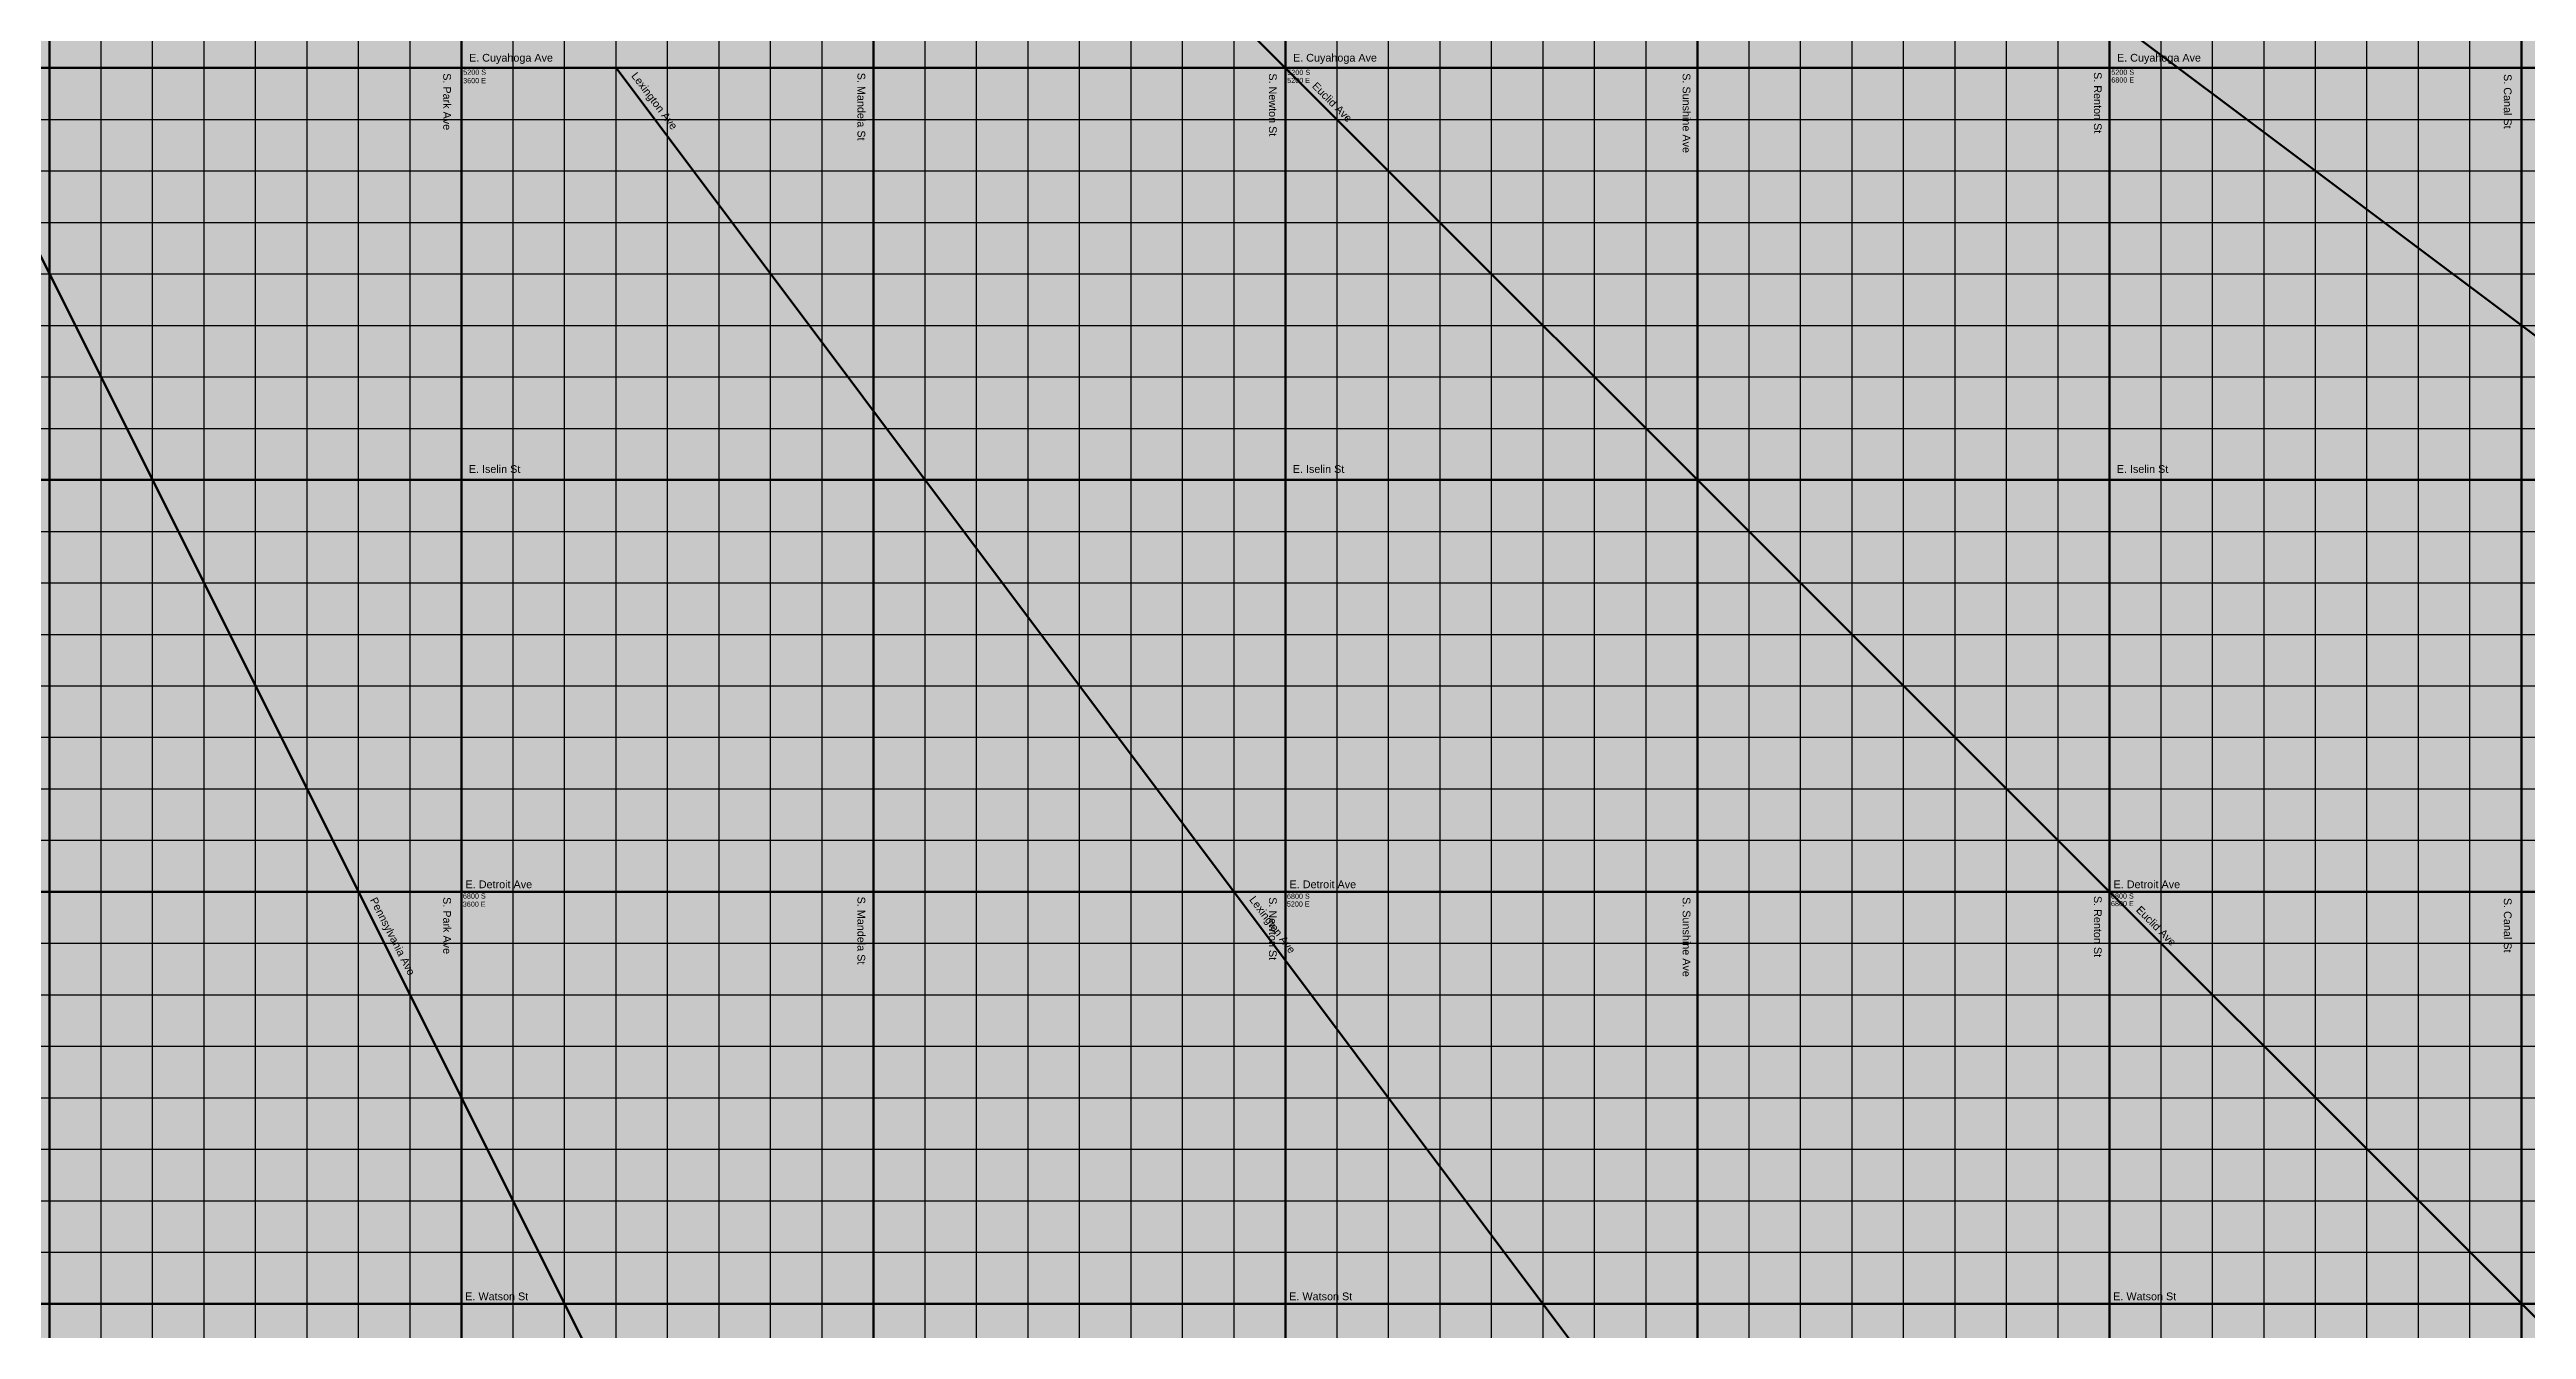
# Model space of a CAD drawing. Header units: inches. Extents: x -196 to 213, y -195 to 213.
# Drawn here: x 64 to 160.2, y -145 to -95.3 of the extents above; entities that cross this region are included whole.
import ezdxf

# ---------------------------------------------------------------- set-up
doc = ezdxf.new("R2010")
doc.units = ezdxf.units.IN
doc.header["$MEASUREMENT"] = 0
for name, color, linetype, lineweight in [('dia-major-st', 7, 'Continuous', 80), ('streets-major', 7, 'Continuous', 80), ('streets-minor', 7, 'Continuous', 30), ('text', 7, 'Continuous', 30), ('zone-mixed', 1, 'Continuous', 0)]:
    doc.layers.add(name, color=color, linetype=linetype, lineweight=lineweight)
doc.styles.get("Standard").update_dxf_attribs({"font": 'arial.ttf'})

msp = doc.modelspace()

# ---------------------------------------------------------------- hatches: boundary and pattern name
at = {"layer": 'zone-mixed', "true_color": 0xf99006, "transparency": 33554559}
h = msp.add_hatch(color=30, dxfattribs=at)
h.dxf.hatch_style = 1
h.paths.add_polyline_path([(112, 176), (48, 176), (48, 192), (32, 192), (32, 208), (-144, 208), (-144, 192), (-160, 192), (-160, 144), (-192, 144), (-192, 80), (-176, 80), (-176, 64), (-192, 64), (-192, -160), (-176, -160), (-176, -176), (-192, -176), (-192, -192), (160, -192), (160, -176), (176, -176), (176, -192), (208, -192), (208, 80), (192, 80), (192, 96), (208, 96), (208, 112), (144, 112), (144, -128), (-128, -128), (-128, 144), (112, 144)])
at = {"layer": 'zone-mixed', "transparency": 33554559}
h = msp.add_hatch(color=210, dxfattribs=at)
h.dxf.hatch_style = 1
h.paths.add_polyline_path([(144, 112), (112, 112), (112, 144), (-128, 144), (-128, -128), (144, -128)])
h.paths.add_polyline_path([(-80, -80), (-80, 96), (96, 96), (96, -80)], flags=16)
h.paths.add_polyline_path([(-48, -48), (-48, 64), (64, 64), (64, -48)], flags=0)
h.paths.add_polyline_path([(-16, -16), (-16, 32), (32, 32), (32, -16)], flags=0)
h.paths.add_polyline_path([(-8, -6), (-8, 22), (0, 22), (0, 16), (16, 16), (16, 0), (0, 0), (0, -6)], flags=0)

# ---------------------------------------------------------------- linework, layer by layer
at = {"layer": 'dia-major-st'}
for p, q in [((12, 0), (108, -192)), ((16, 0), (208, -192)), ((112, -70), (208, -142)), ((158, -192), (86, -96))]:
    msp.add_line(p, q, dxfattribs=at)
at = {"layer": 'streets-major'}
for p, q in [((112, -192), (112, 208)), ((128, -192), (128, 208)), ((64, -192), (64, 176)), ((80, -192), (80, 176)), ((96, -192), (96, 176)), ((144, -192), (144, 144)), ((160, -192), (160, 134)), ((-192, -96), (208, -96)), ((-192, -112), (208, -112)), ((-192, -128), (208, -128)), ((-192, -144), (208, -144))]:
    msp.add_line(p, q, dxfattribs=at)
at = {"layer": 'streets-minor'}
for p, q in [((114, -192), (114, 208)), ((116, -192), (116, 208)), ((118, -192), (118, 208)), ((120, -192), (120, 208)), ((122, -192), (122, 208)), ((124, -192), (124, 208)), ((126, -192), (126, 208)), ((130, -192), (130, 208)), ((132, -192), (132, 208)), ((134, -192), (134, 208)), ((136, -192), (136, 208)), ((138, -192), (138, 208)), ((140, -192), (140, 208)), ((142, -192), (142, 208)), ((66, -192), (66, 176)), ((68, -192), (68, 176)), ((70, -192), (70, 176)), ((72, -192), (72, 176)), ((74, -192), (74, 176)), ((76, -192), (76, 176)), ((78, -192), (78, 176)), ((82, -192), (82, 176)), ((84, -192), (84, 176)), ((86, -192), (86, 176)), ((88, -192), (88, 176)), ((90, -192), (90, 176)), ((92, -192), (92, 176)), ((94, -192), (94, 176)), ((98, -192), (98, 176)), ((100, -192), (100, 176)), ((102, -192), (102, 176)), ((104, -192), (104, 176)), ((106, -192), (106, 176)), ((108, -192), (108, 176)), ((110, -192), (110, 176)), ((146, -192), (146, 134)), ((148, -192), (148, 134)), ((150, -192), (150, 134)), ((152, -192), (152, 134)), ((154, -192), (154, 134)), ((156, -192), (156, 134)), ((158, -192), (158, 134)), ((-192, -98), (208, -98)), ((-192, -100), (208, -100)), ((-192, -102), (208, -102)), ((-192, -104), (208, -104)), ((-192, -106), (208, -106)), ((-192, -108), (208, -108)), ((-192, -110), (208, -110)), ((-192, -114), (208, -114)), ((-192, -116), (208, -116)), ((-192, -118), (208, -118)), ((-192, -120), (208, -120)), ((-192, -122), (208, -122)), ((-192, -124), (208, -124)), ((-192, -126), (208, -126)), ((-192, -130), (208, -130)), ((-192, -132), (208, -132)), ((-192, -134), (208, -134)), ((-192, -136), (208, -136)), ((-192, -138), (208, -138)), ((-192, -140), (208, -140)), ((-192, -142), (208, -142))]:
    msp.add_line(p, q, dxfattribs=at)

# ---------------------------------------------------------------- texts
at = {"layer": 'text'}
for s, height, p in [('5200 S', 0.2, (80.067, -96.264)), ('E. Cuyahoga Ave', 0.3, (80.29, -95.753)), ('5200 S', 0.2, (112.07, -96.272)), ('E. Cuyahoga Ave', 0.3, (112.29, -95.753)), ('5200 S', 0.2, (144.071, -96.265)), ('E. Cuyahoga Ave', 0.3, (144.29, -95.753)), ('3600 E', 0.2, (80.064, -96.593)), ('5200 E', 0.2, (112.066, -96.585)), ('6800 E', 0.2, (144.071, -96.568)), ('E. Iselin St', 0.3, (80.281, -111.728)), ('E. Iselin St', 0.3, (112.281, -111.728)), ('E. Iselin St', 0.3, (144.281, -111.728)), ('E. Detroit Ave', 0.3, (80.157, -127.86)), ('E. Detroit Ave', 0.3, (112.157, -127.86)), ('E. Detroit Ave', 0.3, (144.157, -127.86)), ('3600 E', 0.2, (80.05, -128.582)), ('6800 S', 0.2, (80.053, -128.264)), ('5200 E', 0.2, (112.052, -128.575)), ('6800 S', 0.2, (112.056, -128.272)), ('6800 S', 0.2, (144.057, -128.265)), ('6800 E', 0.2, (144.057, -128.557)), ('E. Watson St', 0.3, (80.145, -143.864)), ('E. Watson St', 0.3, (112.145, -143.864)), ('E. Watson St', 0.3, (144.145, -143.864))]:
    msp.add_text(s, height=height, dxfattribs=at).set_placement(p)
for s, rotation, p in [('Lexington Ave', 307, (86.575, -96.309)), ('S. Renton St', 270, (143.395, -96.161)), ('S. Park Ave', 270, (79.289, -96.206)), ('S. Mandela St', 270, (95.377, -96.187)), ('S. Newton St', 270, (111.358, -96.21)), ('Euclid Ave', 315, (113.008, -96.731)), ('S. Sunshine Ave', 270, (127.424, -96.206)), ('S. Canal St', 270, (159.315, -96.238)), ('Pennsylvania Ave', 297, (76.435, -128.311)), ('S. Park Ave', 270, (79.289, -128.206)), ('S. Mandela St', 270, (95.377, -128.187)), ('Lexington Ave', 307, (110.575, -128.309)), ('S. Newton St', 270, (111.358, -128.21)), ('S. Sunshine Ave', 270, (127.424, -128.206)), ('S. Renton St', 270, (143.395, -128.161)), ('Euclid Ave', 315, (145.008, -128.731)), ('S. Canal St', 270, (159.315, -128.238))]:
    msp.add_text(s, height=0.3, rotation=rotation, dxfattribs=at).set_placement(p)

doc.saveas('drawing.dxf')
